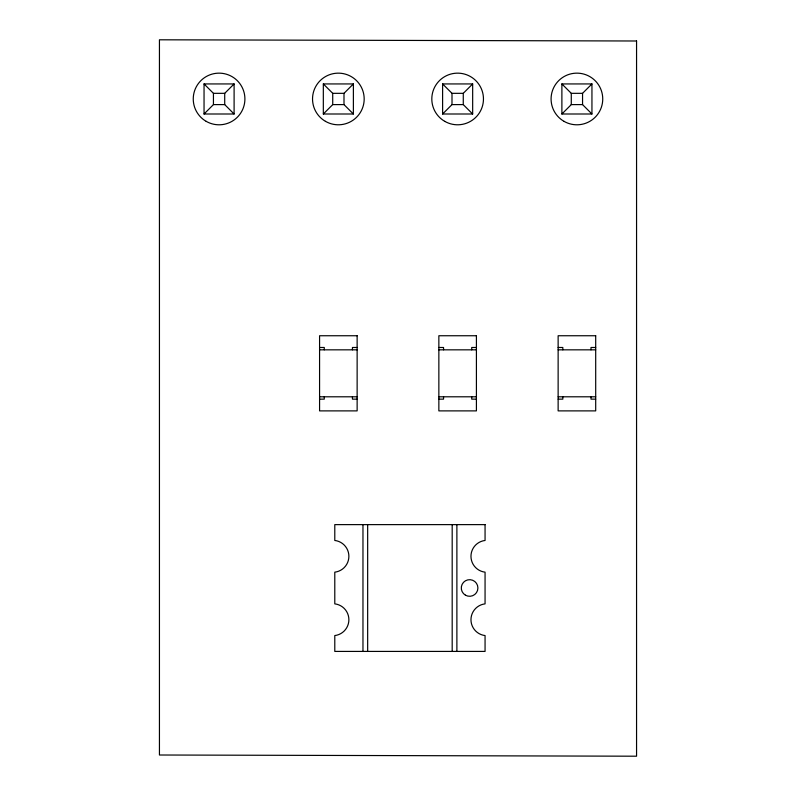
<?xml version="1.0" encoding="UTF-8"?>
<svg xmlns="http://www.w3.org/2000/svg" width="796" height="796" viewBox="0 0 796 796"><rect width="100%" height="100%" fill="white"/><g stroke="black" fill="none" stroke-linecap="round" stroke-linejoin="round"><path stroke-width="1.19" d="M204.045 113.997L213.437 104.604L224.711 104.604L234.104 113.997L234.104 83.938L204.045 83.938L204.045 113.997L234.104 113.997M204.045 83.938L213.437 93.331L224.711 93.331L234.104 83.938M323.325 113.997L332.718 104.604L343.991 104.604L353.384 113.997L353.384 83.938L323.325 83.938L323.325 113.997L353.384 113.997M323.325 83.938L332.718 93.331L343.991 93.331L353.384 83.938M442.606 113.997L451.999 104.604L463.272 104.604L472.665 113.997L472.665 83.938L442.606 83.938L442.606 113.997L472.665 113.997M442.606 83.938L451.999 93.331L463.272 93.331L472.665 83.938M561.886 113.997L571.279 104.604L582.553 104.604L591.945 113.997L591.945 83.938L561.886 83.938L561.886 113.997L591.945 113.997M561.886 83.938L571.279 93.331L582.553 93.331L591.945 83.938M319.574 347.484L324.27 347.484L324.27 349.832M357.135 347.484L352.439 347.484L352.439 349.832M438.855 347.484L443.551 347.484L443.551 349.832M476.416 347.484L471.72 347.484L471.72 349.832M558.135 347.484L562.822 347.484L562.822 349.832M595.697 347.484L591 347.484L591 349.832M319.574 349.832L357.135 349.832M438.855 349.832L476.416 349.832M558.135 349.832L595.697 349.832M319.574 396.796L357.135 396.796M438.855 396.796L476.416 396.796M558.135 396.796L595.697 396.796M319.574 399.144L324.27 399.144L324.27 396.796M357.135 399.144L352.439 399.144L352.439 396.796M438.855 399.144L443.551 399.144L443.551 396.796M476.416 399.144L471.72 399.144L471.72 396.796M558.135 399.144L562.822 399.144L562.822 396.796M595.697 399.144L591 399.144L591 396.796M582.553 93.331L582.553 104.604M571.279 93.331L571.279 104.604M463.272 93.331L463.272 104.604M456.884 524.624L456.884 651.417M452.188 524.624L452.188 651.417M451.999 93.331L451.999 104.604M367.662 524.624L367.662 651.417M362.966 524.624L362.966 651.417M343.991 93.331L343.991 104.604M332.718 93.331L332.718 104.604M224.711 93.331L224.711 104.604M213.437 93.331L213.437 104.604M357.135 335.743L319.574 335.743L319.574 410.885L357.135 410.885L357.135 335.743M476.416 335.743L438.855 335.743L438.855 410.885L476.416 410.885L476.416 335.743M595.697 335.743L558.135 335.743L558.135 410.885L595.697 410.885L595.697 335.743M485.062 524.624L334.788 524.624L334.788 540.464A15.96 15.96 0 0 1 334.788 572.165L334.788 603.865A15.96 15.96 0 0 1 334.788 635.566L334.788 651.417L485.062 651.417L485.062 635.566A15.96 15.96 0 0 1 485.062 603.865L485.062 572.165A15.96 15.96 0 0 1 485.062 540.464L485.062 524.624M636.561 40.994L159.439 39.8L159.439 755.006L636.561 756.2L636.561 40.994M206.164 121.34A25.83 25.83 0 0 0 244.909 98.973A25.83 25.83 0 0 0 206.164 76.605A25.83 25.83 0 0 0 206.164 121.34M325.445 121.34A25.83 25.83 0 0 0 364.18 98.973A25.83 25.83 0 0 0 325.445 76.605A25.83 25.83 0 0 0 325.445 121.34M444.725 121.34A25.83 25.83 0 0 0 483.461 98.973A25.83 25.83 0 0 0 444.725 76.605A25.83 25.83 0 0 0 444.725 121.34M563.996 121.34A25.83 25.83 0 0 0 602.741 98.973A25.83 25.83 0 0 0 563.996 76.605A25.83 25.83 0 0 0 563.996 121.34M465.441 595.179A8.308 8.308 0 0 0 477.908 587.985A8.308 8.308 0 0 0 465.441 580.791A8.308 8.308 0 0 0 465.441 595.179"/></g></svg>
